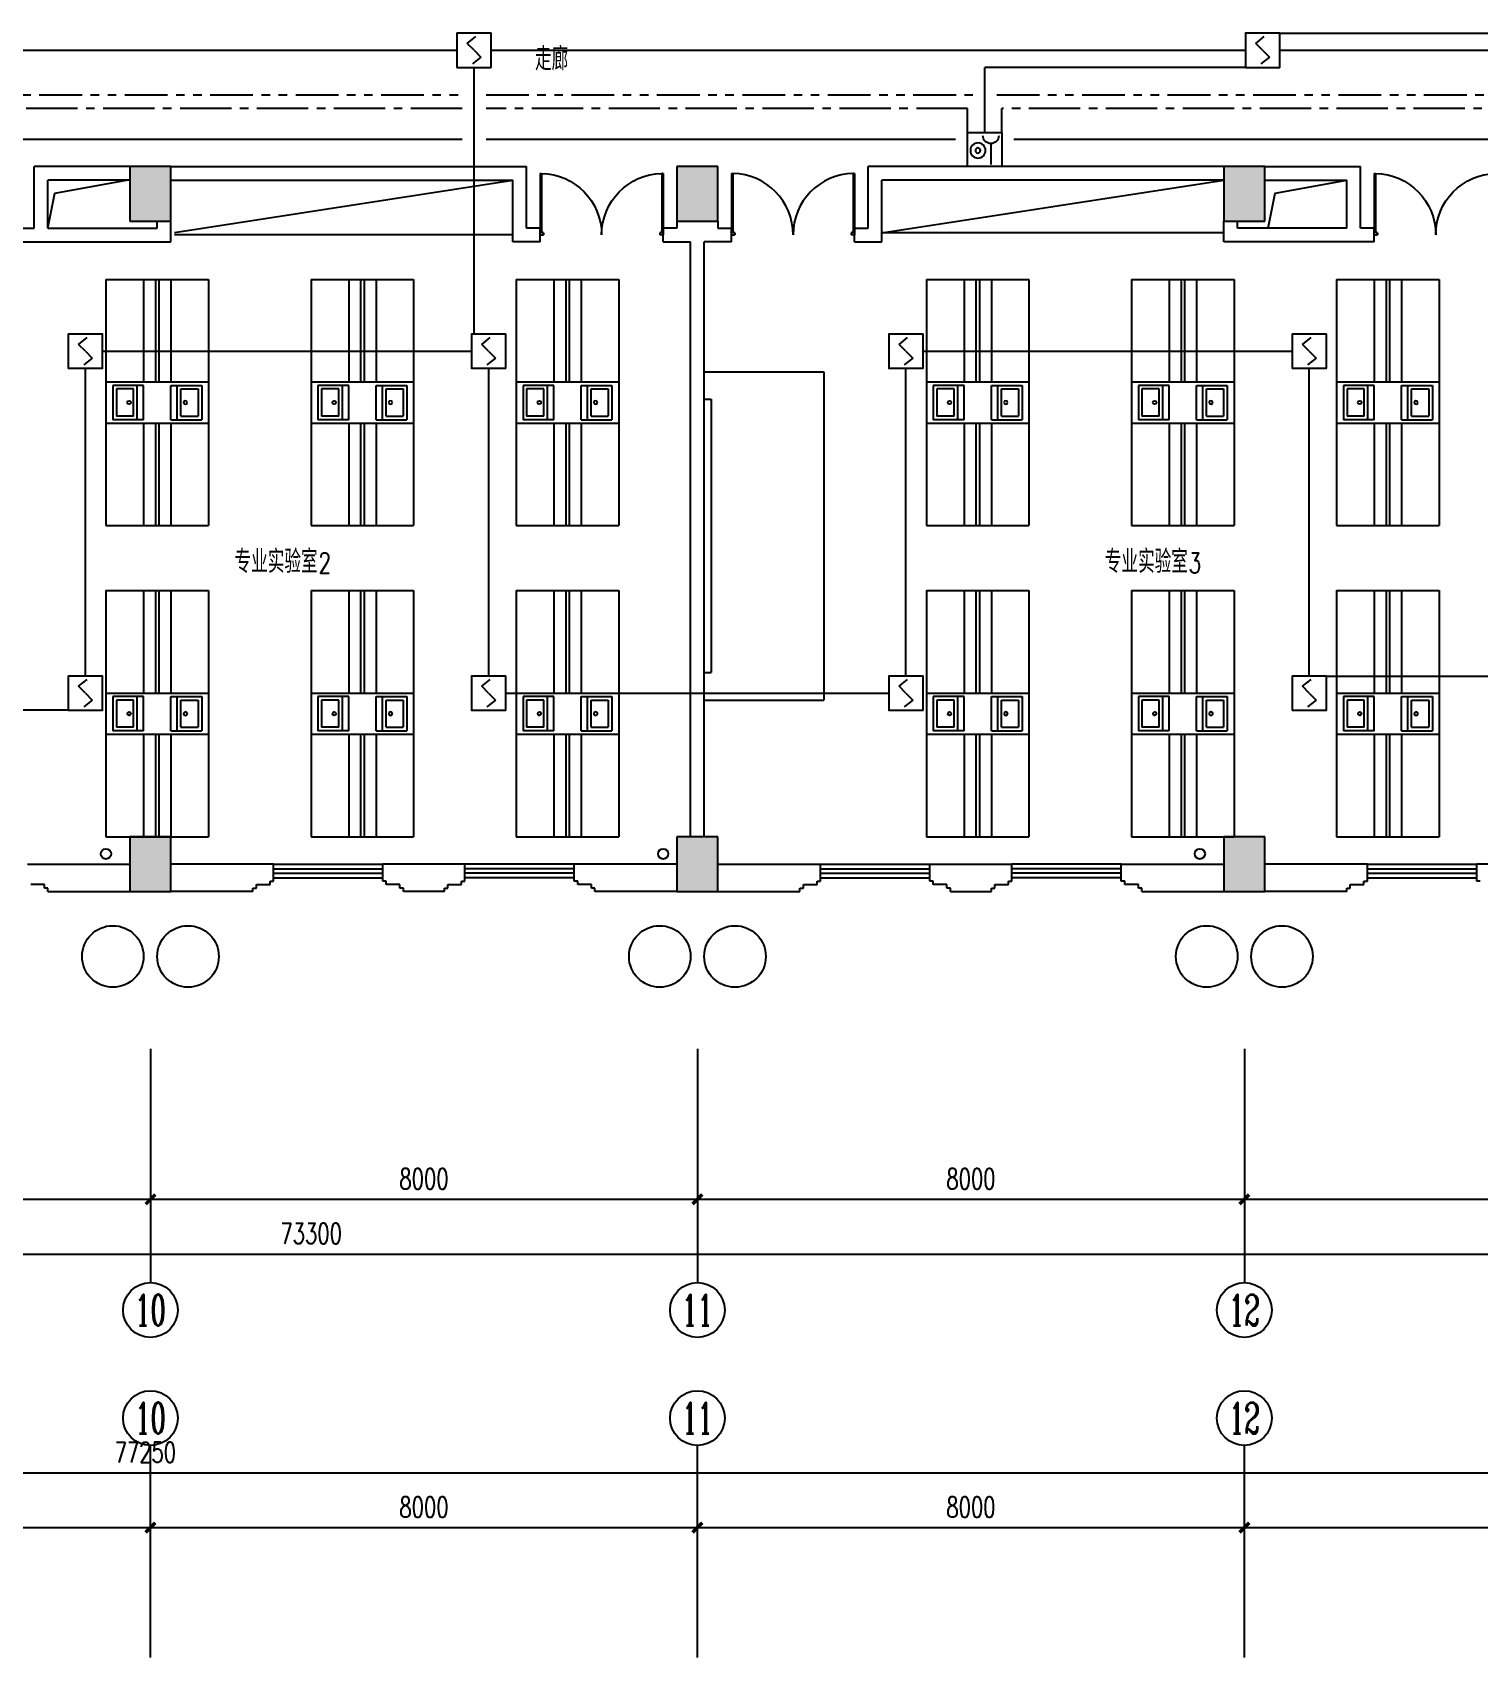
# Model space of a CAD drawing. Extents: x 190999 to 918899, y -200814 to 215286.
# Drawn here: x 361987 to 383137, y 26286 to 50046 of the extents above; entities that cross this region are included whole.
import ezdxf
from ezdxf.enums import TextEntityAlignment as Align

# ---------------------------------------------------------------- set-up
doc = ezdxf.new("R2010")
doc.units = 0
doc.header["$LTSCALE"] = 1000
doc.header["$MEASUREMENT"] = 0
doc.linetypes.add('CENTER2', pattern=[1.125, 0.75, -0.125, 0.125, -0.125])
doc.linetypes.add('PHANTOM2', pattern=[1.25, 0.625, -0.125, 0.125, -0.125, 0.125, -0.125])
doc.layers.get('Defpoints').update_dxf_attribs({"color": 1})
for name, color, linetype in [('00-EQUIP', 3, 'Continuous'), ('00-WIRE-4', 6, 'Continuous'), ('A-墙线', 2, 'Continuous'), ('A-外包装修', 250, 'Continuous'), ('A-外窗', 145, 'Continuous'), ('A-家具', 250, 'Continuous'), ('A-门', 167, 'Continuous'), ('AXIS', 3, 'Continuous'), ('AXIS_TEXT', 7, 'Continuous'), ('COLUMN', 2, 'Continuous'), ('PUB_HATCH', 250, 'Continuous'), ('房间名称', 7, 'Continuous'), ('洞口线', 165, 'Continuous'), ('雨水管', 151, 'Continuous')]:
    doc.layers.add(name, color=color, linetype=linetype)
doc.styles.add('_TCH_AXIS', font='COMPLEX', dxfattribs={"bigfont": 'GBCBIG'})
doc.styles.add('_TCH_DIM', font='SIMPLEX', dxfattribs={"bigfont": 'GBCBIG'})
doc.styles.add('COMPLEX', font='COMPLEX')
doc.styles.add('DIM_FONT', font='SIMPLEX', dxfattribs={"width": 0.7, "bigfont": 'GBCBIG'})
doc.styles.get("Standard").update_dxf_attribs({"font": 'simhei.ttf'})
doc.styles.add('XXK', font='romans.shx', dxfattribs={"width": 0.75, "bigfont": 'hzf.shx'})
doc.styles.add('zz-1', font='arial.ttf', dxfattribs={"width": 0.8})
doc.linetypes.add('4INE', pattern='A,1,-0.15,["4",XXK,S=0.3,R=0,X=-0.1,Y=-0.1],-0.25', length=1.4)
doc.dimstyles.new('DIMN', dxfattribs={"dimtxt": 300, "dimasz": 100, "dimexe": 250, "dimexo": 300, "dimgap": 150, "dimtad": 1, "dimdec": 0, "dimzin": 0, "dimdsep": 46, "dimtxsty": 'DIM_FONT', "dimblk": 'ARCHTICK', "dimcen": 0.09, "dimclrt": 7, "dimazin": 2, "dimtfac": 1, "dimtdec": 0, "dimtix": 1, "dimtmove": 2, "dimatfit": 3, "dimfxl": 0, "dimtolj": 1, "dimtzin": 0, "dimarcsym": 0})

# ---------------------------------------------------------------- blocks, each defined once
blk = doc.blocks.new('m1800')
at = {"layer": 'A-墙线'}
for p, q in [((-900, -100), (-900, 100)), ((900, -100), (900, 100))]:
    blk.add_line(p, q, dxfattribs=at)
at = {"layer": 'A-门'}
for p, q in [((-900, 900), (-900, 0)), ((-900, 900), (-880, 900)), ((-880, 900), (-880, 50)), ((880, 900), (880, 50)), ((900, 900), (880, 900)), ((900, 900), (900, 0)), ((-900, 50), (-870, 50)), ((-900, 0), (-850, 0)), ((-870, 50), (-870, 30)), ((-870, 30), (-850, 30)), ((-850, 30), (-850, 0)), ((850, 30), (850, 0)), ((870, 30), (850, 30)), ((900, 0), (850, 0)), ((870, 50), (870, 30)), ((900, 50), (870, 50))]:
    blk.add_line(p, q, dxfattribs=at)
for centre, start, end in [((-900, 0), 0, 88.7267), ((900, 0), 91.2733, 180)]:
    blk.add_arc(centre, 900, start, end, dxfattribs=at)
blk = doc.blocks.new('_ArchTick')
at = {"const_width": 0.5}
blk.add_lwpolyline([(-0.7, -0.7), (0.7, 0.7)], dxfattribs=at)
blk = doc.blocks.new('*D997')
at = {"layer": 'AXIS', "color": 0, "lineweight": -2}
for p, q in [((355712, 26586), (355712, 28436)), ((363712, 26586), (363712, 28436)), ((355712, 28186), (363712, 28186))]:
    blk.add_line(p, q, dxfattribs=at)
at = {"layer": 'Defpoints', "color": 0}
for p in [(363712, 28186), (355712, 26286), (363712, 26286)]:
    blk.add_point(p, dxfattribs=at)
at = {"layer": 'AXIS', "color": 0, "lineweight": -2, "xscale": 100, "yscale": 100, "zscale": 100, "rotation": 180}
blk.add_blockref('_ArchTick', (355712, 28186), dxfattribs=at)
at = {"layer": 'AXIS', "color": 0, "lineweight": -2, "xscale": 100, "yscale": 100, "zscale": 100}
blk.add_blockref('_ArchTick', (363712, 28186), dxfattribs=at)
at = {"layer": 'AXIS', "color": 7, "insert": (359712, 28486), "char_height": 300, "attachment_point": 5, "style": 'DIM_FONT'}
blk.add_mtext('\\A1;8000', dxfattribs=at)
blk = doc.blocks.new('*D998')
at = {"layer": 'AXIS', "color": 0, "lineweight": -2}
for p, q in [((363712, 26586), (363712, 28436)), ((371712, 26586), (371712, 28436)), ((363712, 28186), (371712, 28186))]:
    blk.add_line(p, q, dxfattribs=at)
at = {"layer": 'Defpoints', "color": 0}
for p in [(371712, 28186), (363712, 26286), (371712, 26286)]:
    blk.add_point(p, dxfattribs=at)
at = {"layer": 'AXIS', "color": 0, "lineweight": -2, "xscale": 100, "yscale": 100, "zscale": 100, "rotation": 180}
blk.add_blockref('_ArchTick', (363712, 28186), dxfattribs=at)
at = {"layer": 'AXIS', "color": 0, "lineweight": -2, "xscale": 100, "yscale": 100, "zscale": 100}
blk.add_blockref('_ArchTick', (371712, 28186), dxfattribs=at)
at = {"layer": 'AXIS', "color": 7, "insert": (367712, 28486), "char_height": 300, "attachment_point": 5, "style": 'DIM_FONT'}
blk.add_mtext('\\A1;8000', dxfattribs=at)
blk = doc.blocks.new('*D999')
at = {"layer": 'AXIS', "color": 0, "lineweight": -2}
for p, q in [((371712, 26586), (371712, 28436)), ((379712, 26586), (379712, 28436)), ((371712, 28186), (379712, 28186))]:
    blk.add_line(p, q, dxfattribs=at)
at = {"layer": 'Defpoints', "color": 0}
for p in [(379712, 28186), (371712, 26286), (379712, 26286)]:
    blk.add_point(p, dxfattribs=at)
at = {"layer": 'AXIS', "color": 0, "lineweight": -2, "xscale": 100, "yscale": 100, "zscale": 100, "rotation": 180}
blk.add_blockref('_ArchTick', (371712, 28186), dxfattribs=at)
at = {"layer": 'AXIS', "color": 0, "lineweight": -2, "xscale": 100, "yscale": 100, "zscale": 100}
blk.add_blockref('_ArchTick', (379712, 28186), dxfattribs=at)
at = {"layer": 'AXIS', "color": 7, "insert": (375712, 28486), "char_height": 300, "attachment_point": 5, "style": 'DIM_FONT'}
blk.add_mtext('\\A1;8000', dxfattribs=at)
blk = doc.blocks.new('*D1000')
at = {"layer": 'AXIS', "color": 0, "lineweight": -2}
for p, q in [((379712, 26586), (379712, 28436)), ((387712, 26586), (387712, 28436)), ((379712, 28186), (387712, 28186))]:
    blk.add_line(p, q, dxfattribs=at)
at = {"layer": 'Defpoints', "color": 0}
for p in [(387712, 28186), (379712, 26286), (387712, 26286)]:
    blk.add_point(p, dxfattribs=at)
at = {"layer": 'AXIS', "color": 0, "lineweight": -2, "xscale": 100, "yscale": 100, "zscale": 100, "rotation": 180}
blk.add_blockref('_ArchTick', (379712, 28186), dxfattribs=at)
at = {"layer": 'AXIS', "color": 0, "lineweight": -2, "xscale": 100, "yscale": 100, "zscale": 100}
blk.add_blockref('_ArchTick', (387712, 28186), dxfattribs=at)
at = {"layer": 'AXIS', "color": 7, "insert": (383712, 28486), "char_height": 300, "attachment_point": 5, "style": 'DIM_FONT'}
blk.add_mtext('\\A1;8000', dxfattribs=at)
blk = doc.blocks.new('*D1004')
at = {"layer": 'AXIS', "color": 0, "lineweight": -2}
for p, q in [((325012, 26586), (325012, 29236)), ((402262, 26586), (402262, 29236)), ((325012, 28986), (402262, 28986))]:
    blk.add_line(p, q, dxfattribs=at)
at = {"layer": 'Defpoints', "color": 0}
for p in [(402262, 28986), (325012, 26286), (402262, 26286)]:
    blk.add_point(p, dxfattribs=at)
at = {"layer": 'AXIS', "color": 0, "lineweight": -2, "xscale": 100, "yscale": 100, "zscale": 100, "rotation": 180}
blk.add_blockref('_ArchTick', (325012, 28986), dxfattribs=at)
at = {"layer": 'AXIS', "color": 0, "lineweight": -2, "xscale": 100, "yscale": 100, "zscale": 100}
blk.add_blockref('_ArchTick', (402262, 28986), dxfattribs=at)
at = {"layer": 'AXIS', "color": 7, "insert": (363637, 29286), "char_height": 300, "attachment_point": 5, "style": 'DIM_FONT'}
blk.add_mtext('\\A1;77250', dxfattribs=at)
blk = doc.blocks.new('*D1065')
at = {"layer": 'AXIS', "color": 0, "lineweight": -2}
for p, q in [((355712, 34386), (355712, 32736)), ((363712, 34386), (363712, 32736)), ((355712, 32986), (363712, 32986))]:
    blk.add_line(p, q, dxfattribs=at)
at = {"layer": 'Defpoints', "color": 0}
for p in [(355712, 34686), (363712, 34686), (363712, 32986)]:
    blk.add_point(p, dxfattribs=at)
at = {"layer": 'AXIS', "color": 0, "lineweight": -2, "xscale": 100, "yscale": 100, "zscale": 100, "rotation": 180}
blk.add_blockref('_ArchTick', (355712, 32986), dxfattribs=at)
at = {"layer": 'AXIS', "color": 0, "lineweight": -2, "xscale": 100, "yscale": 100, "zscale": 100}
blk.add_blockref('_ArchTick', (363712, 32986), dxfattribs=at)
at = {"layer": 'AXIS', "color": 7, "insert": (359712, 33286), "char_height": 300, "attachment_point": 5, "style": 'DIM_FONT'}
blk.add_mtext('\\A1;8000', dxfattribs=at)
blk = doc.blocks.new('*D1066')
at = {"layer": 'AXIS', "color": 0, "lineweight": -2}
for p, q in [((363712, 34386), (363712, 32736)), ((371712, 34386), (371712, 32736)), ((363712, 32986), (371712, 32986))]:
    blk.add_line(p, q, dxfattribs=at)
at = {"layer": 'Defpoints', "color": 0}
for p in [(363712, 34686), (371712, 34686), (371712, 32986)]:
    blk.add_point(p, dxfattribs=at)
at = {"layer": 'AXIS', "color": 0, "lineweight": -2, "xscale": 100, "yscale": 100, "zscale": 100, "rotation": 180}
blk.add_blockref('_ArchTick', (363712, 32986), dxfattribs=at)
at = {"layer": 'AXIS', "color": 0, "lineweight": -2, "xscale": 100, "yscale": 100, "zscale": 100}
blk.add_blockref('_ArchTick', (371712, 32986), dxfattribs=at)
at = {"layer": 'AXIS', "color": 7, "insert": (367712, 33286), "char_height": 300, "attachment_point": 5, "style": 'DIM_FONT'}
blk.add_mtext('\\A1;8000', dxfattribs=at)
blk = doc.blocks.new('*D1067')
at = {"layer": 'AXIS', "color": 0, "lineweight": -2}
for p, q in [((371712, 34386), (371712, 32736)), ((379712, 34386), (379712, 32736)), ((371712, 32986), (379712, 32986))]:
    blk.add_line(p, q, dxfattribs=at)
at = {"layer": 'Defpoints', "color": 0}
for p in [(371712, 34686), (379712, 34686), (379712, 32986)]:
    blk.add_point(p, dxfattribs=at)
at = {"layer": 'AXIS', "color": 0, "lineweight": -2, "xscale": 100, "yscale": 100, "zscale": 100, "rotation": 180}
blk.add_blockref('_ArchTick', (371712, 32986), dxfattribs=at)
at = {"layer": 'AXIS', "color": 0, "lineweight": -2, "xscale": 100, "yscale": 100, "zscale": 100}
blk.add_blockref('_ArchTick', (379712, 32986), dxfattribs=at)
at = {"layer": 'AXIS', "color": 7, "insert": (375712, 33286), "char_height": 300, "attachment_point": 5, "style": 'DIM_FONT'}
blk.add_mtext('\\A1;8000', dxfattribs=at)
blk = doc.blocks.new('*D1068')
at = {"layer": 'AXIS', "color": 0, "lineweight": -2}
for p, q in [((379712, 34386), (379712, 32736)), ((387712, 34386), (387712, 32736)), ((379712, 32986), (387712, 32986))]:
    blk.add_line(p, q, dxfattribs=at)
at = {"layer": 'Defpoints', "color": 0}
for p in [(379712, 34686), (387712, 34686), (387712, 32986)]:
    blk.add_point(p, dxfattribs=at)
at = {"layer": 'AXIS', "color": 0, "lineweight": -2, "xscale": 100, "yscale": 100, "zscale": 100, "rotation": 180}
blk.add_blockref('_ArchTick', (379712, 32986), dxfattribs=at)
at = {"layer": 'AXIS', "color": 0, "lineweight": -2, "xscale": 100, "yscale": 100, "zscale": 100}
blk.add_blockref('_ArchTick', (387712, 32986), dxfattribs=at)
at = {"layer": 'AXIS', "color": 7, "insert": (383712, 33286), "char_height": 300, "attachment_point": 5, "style": 'DIM_FONT'}
blk.add_mtext('\\A1;8000', dxfattribs=at)
blk = doc.blocks.new('*D1072')
at = {"layer": 'AXIS', "color": 0, "lineweight": -2}
for p, q in [((329412, 34386), (329412, 31936)), ((402712, 34386), (402712, 31936)), ((329412, 32186), (402712, 32186))]:
    blk.add_line(p, q, dxfattribs=at)
at = {"layer": 'Defpoints', "color": 0}
for p in [(329412, 34686), (402712, 34686), (402712, 32186)]:
    blk.add_point(p, dxfattribs=at)
at = {"layer": 'AXIS', "color": 0, "lineweight": -2, "xscale": 100, "yscale": 100, "zscale": 100, "rotation": 180}
blk.add_blockref('_ArchTick', (329412, 32186), dxfattribs=at)
at = {"layer": 'AXIS', "color": 0, "lineweight": -2, "xscale": 100, "yscale": 100, "zscale": 100}
blk.add_blockref('_ArchTick', (402712, 32186), dxfattribs=at)
at = {"layer": 'AXIS', "color": 7, "insert": (366062, 32486), "char_height": 300, "attachment_point": 5, "style": 'DIM_FONT'}
blk.add_mtext('\\A1;73300', dxfattribs=at)
blk = doc.blocks.new('_AXISO')
blk.add_circle((0, 0), 0.5)
at = {"layer": 'AXIS_TEXT', "style": 'COMPLEX', "width": 1.041667}
blk.add_attdef('A', text='', height=0.56, dxfattribs=at).set_placement((-0.25, -0.28), (0.25, -0.28), align=Align.FIT)
blk = doc.blocks.new('$plan$00001609')
at = {"linetype": 'Continuous'}
for p, q in [((0, -251), (0, 251)), ((0, 251), (450, 251)), ((93, -251), (93, 251)), ((450, 251), (450, -251)), ((146, -199), (146, 199)), ((146, 199), (397, 199)), ((397, 199), (397, -199)), ((146, -199), (397, -199)), ((0, -251), (450, -251))]:
    blk.add_line(p, q, dxfattribs=at)
blk.add_line((238, 2), (238, 0))
blk.add_arc((212, 0), 26, 4.716, 0, dxfattribs=at)
at = {"style": 'zz-1'}
for tag in ['YSIZE', 'XSIZE']:
    blk.add_attdef(tag, (0, 0), '', height=0.5, dxfattribs=at)
blk = doc.blocks.new('_LINKPT1')
at = {"color": 0}
blk.add_line((0, 0), (0, 0), dxfattribs=at)
blk = doc.blocks.new('3S1KCGW2')
for p, q in [((0.5, 0.5), (-0.5, 0.5)), ((-0.5, 0.5), (-0.5, -0.5)), ((0.5, -0.5), (0.5, 0.5)), ((-0.2, 0.2), (0.05, 0.4)), ((0, 0), (-0.2, 0.2)), ((0, 0), (0.2, -0.2)), ((0.2, -0.2), (-0.05, -0.4)), ((-0.5, -0.5), (0.5, -0.5))]:
    blk.add_line(p, q)
at = {"const_width": 0.04, "flags": 128}
blk.add_lwpolyline([(-0.5, -0.5), (-0.5, 0.5), (0.5, 0.5), (0.5, -0.5)], close=True, dxfattribs=at)
at = {"xscale": 0.002, "yscale": 0.002, "zscale": 0.002}
for p in [(0, 0.5), (-0.5, 0), (0.5, 0), (0, -0.5)]:
    blk.add_blockref('_LINKPT1', p, dxfattribs=at)
at = {"flags": 9}
blk.add_attdef('A', (0, 0), '', height=0.00002, dxfattribs=at)
blk = doc.blocks.new('3T1W6ZCM')
for p, q in [((0.5, 0.5), (-0.5, 0.5)), ((-0.5, 0.5), (-0.5, -0.5)), ((0.5, -0.5), (0.5, 0.5)), ((-0.178, 0.172), (-0.178, -0.443)), ((-0.5, -0.5), (0.5, -0.5))]:
    blk.add_line(p, q)
at = {"const_width": 0.04}
blk.add_lwpolyline([(-0.5, 0.5), (-0.5, -0.5), (0.5, -0.5), (0.5, 0.5)], close=True, dxfattribs=at)
for radius in [0.222, 0.074]:
    blk.add_circle((0.197, -0.03), radius)
blk.add_arc((-0.178, 0.403), 0.231, 180, 0)
at = {"xscale": 0.002, "yscale": 0.002, "zscale": 0.002}
for p in [(0, 0.5), (-0.5, 0), (0.5, 0), (0, -0.5)]:
    blk.add_blockref('_LINKPT1', p, dxfattribs=at)
at = {"flags": 9}
blk.add_attdef('A', (0, 0), '', height=0.00002, dxfattribs=at)

msp = doc.modelspace()

# ---------------------------------------------------------------- hatches: boundary and pattern name
at = {"layer": 'PUB_HATCH'}
for points in [[(364011.6, 47286.5), (364011.6, 48086.5), (363411.6, 48086.5), (363411.6, 47286.5)], [(372011.6, 47286.5), (372011.6, 48086.5), (371411.6, 48086.5), (371411.6, 47286.5)], [(380011.6, 47286.5), (380011.6, 48086.5), (379411.6, 48086.5), (379411.6, 47286.5)], [(364011.6, 37486.5), (364011.6, 38286.5), (363411.6, 38286.5), (363411.6, 37486.5)], [(372011.6, 37486.5), (372011.6, 38286.5), (371411.6, 38286.5), (371411.6, 37486.5)], [(380011.6, 37486.5), (380011.6, 38286.5), (379411.6, 38286.5), (379411.6, 37486.5)]]:
    msp.add_hatch(color=256, dxfattribs=at).paths.add_polyline_path(points)

# ---------------------------------------------------------------- linework, layer by layer
at = {"layer": '00-WIRE-4'}
for p, q in [((380228.3, 50036.5), (384161.9, 50036.5)), ((357161.6, 49786.5), (368195, 49786.5)), ((368695, 49786.5), (379728.3, 49786.5)), ((380228.3, 49786.5), (391261.6, 49786.5)), ((368445, 45636.5), (368445, 49536.5)), ((379728.3, 49536.5), (375914.2, 49536.5)), ((375914.2, 48586.5), (375914.2, 49536.5)), ((363010.4, 45386.5), (368407.9, 45386.5)), ((375011.6, 45386.5), (380411.6, 45386.5)), ((362760.4, 40636.5), (362760.4, 45136.5)), ((368657.9, 45136.5), (368657.9, 40636.5)), ((374761.6, 40636.5), (374761.6, 45136.5)), ((380661.6, 40636.5), (380661.6, 45136.5)), ((380911.6, 40636.5), (385461.6, 40636.5)), ((368907.9, 40386.5), (374511.6, 40386.5)), ((362510.4, 40136.5), (357711.6, 40136.5))]:
    msp.add_line(p, q, dxfattribs=at)
at = {"layer": '00-WIRE-4', "linetype": 'PHANTOM2'}
for p, q in [((357086.6, 49136.5), (368270, 49136.5)), ((368620, 49136.5), (375739.2, 49136.5)), ((376089.2, 49136.5), (396436.6, 49136.5))]:
    msp.add_line(p, q, dxfattribs=at)
at = {"layer": '00-WIRE-4', "linetype": 'CENTER2'}
for p, q in [((368270, 48936.5), (357086.6, 48936.5)), ((375664.2, 48936.5), (368620, 48936.5)), ((375664.2, 48586.5), (375664.2, 48936.5)), ((396436.6, 48936.5), (376164.2, 48936.5)), ((376164.2, 48586.5), (376164.2, 48936.5))]:
    msp.add_line(p, q, dxfattribs=at)
at = {"layer": '00-WIRE-4', "linetype": '4INE'}
for p, q in [((358501.6, 48486.5), (368270, 48486.5)), ((368620, 48486.5), (375489.2, 48486.5)), ((376339.2, 48486.5), (389721.6, 48486.5))]:
    msp.add_line(p, q, dxfattribs=at)
at = {"layer": 'A-墙线'}
for p, q in [((362011.6, 47186.5), (362011.6, 48086.5)), ((363411.6, 48086.5), (362011.6, 48086.5)), ((364011.6, 48086.5), (369211.6, 48086.5)), ((369211.6, 47186.5), (369211.6, 48086.5)), ((379411.6, 48086.5), (374211.6, 48086.5)), ((374211.6, 47186.5), (374211.6, 48086.5)), ((380011.6, 48086.5), (381411.6, 48086.5)), ((381411.6, 47186.5), (381411.6, 48086.5)), ((362211.6, 47186.5), (362211.6, 47886.5)), ((363411.6, 47886.5), (362211.6, 47886.5)), ((364011.6, 47886.5), (369011.6, 47886.5)), ((369011.6, 46986.5), (369011.6, 47886.5)), ((379411.6, 47886.5), (374411.6, 47886.5)), ((374411.6, 46986.5), (374411.6, 47886.5)), ((380011.6, 47886.5), (381211.6, 47886.5)), ((381211.6, 47186.5), (381211.6, 47886.5)), ((363811.6, 47186.5), (363811.6, 47286.5)), ((364011.6, 46986.5), (364011.6, 47286.5)), ((371411.6, 47286.5), (371411.6, 47186.5)), ((372011.6, 47286.5), (372011.6, 47186.5)), ((379411.6, 46986.5), (379411.6, 47286.5)), ((379611.6, 47186.5), (379611.6, 47286.5)), ((361811.6, 47186.5), (362011.6, 47186.5)), ((362211.6, 47186.5), (363811.6, 47186.5)), ((369411.6, 47186.5), (369211.6, 47186.5)), ((371411.6, 47186.5), (371211.6, 47186.5)), ((372011.6, 47186.5), (372211.6, 47186.5)), ((374011.6, 47186.5), (374211.6, 47186.5)), ((381211.6, 47186.5), (379611.6, 47186.5)), ((381611.6, 47186.5), (381411.6, 47186.5)), ((361811.6, 46986.5), (364011.6, 46986.5)), ((369411.6, 46986.5), (369011.6, 46986.5)), ((371211.6, 46986.5), (371611.6, 46986.5)), ((371611.6, 38286.5), (371611.6, 46986.5)), ((371811.6, 38286.5), (371811.6, 46986.5)), ((372211.6, 46986.5), (371811.6, 46986.5)), ((374011.6, 46986.5), (374411.6, 46986.5)), ((381611.6, 46986.5), (379411.6, 46986.5)), ((361911.6, 37886.5), (363411.6, 37886.5)), ((365511.6, 37886.5), (364011.6, 37886.5)), ((365511.6, 37636.5), (365511.6, 37886.5)), ((368311.6, 37886.5), (367111.6, 37886.5)), ((367111.6, 37636.5), (367111.6, 37886.5)), ((368311.6, 37636.5), (368311.6, 37886.5)), ((371411.6, 37886.5), (369911.6, 37886.5)), ((369911.6, 37636.5), (369911.6, 37886.5)), ((372011.6, 37886.5), (373511.6, 37886.5)), ((373511.6, 37636.5), (373511.6, 37886.5)), ((375111.6, 37886.5), (376311.6, 37886.5)), ((375111.6, 37636.5), (375111.6, 37886.5)), ((376311.6, 37636.5), (376311.6, 37886.5)), ((377911.6, 37886.5), (379411.6, 37886.5)), ((377911.6, 37636.5), (377911.6, 37886.5)), ((381511.6, 37886.5), (380011.6, 37886.5)), ((381511.6, 37636.5), (381511.6, 37886.5)), ((383611.6, 37886.5), (383111.6, 37886.5)), ((383111.6, 37636.5), (383111.6, 37886.5)), ((362161.6, 37586.5), (361961.6, 37586.5)), ((362161.6, 37536.5), (362161.6, 37586.5)), ((365261.6, 37536.5), (365261.6, 37586.5)), ((365261.6, 37586.5), (365461.6, 37586.5)), ((365461.6, 37636.5), (365511.6, 37636.5)), ((365461.6, 37586.5), (365461.6, 37636.5)), ((367161.6, 37636.5), (367111.6, 37636.5)), ((367161.6, 37586.5), (367161.6, 37636.5)), ((367361.6, 37586.5), (367161.6, 37586.5)), ((367361.6, 37536.5), (367361.6, 37586.5)), ((368061.6, 37536.5), (368061.6, 37586.5)), ((368061.6, 37586.5), (368261.6, 37586.5)), ((368261.6, 37636.5), (368311.6, 37636.5)), ((368261.6, 37586.5), (368261.6, 37636.5)), ((369961.6, 37636.5), (369911.6, 37636.5)), ((369961.6, 37586.5), (369961.6, 37636.5)), ((370161.6, 37586.5), (369961.6, 37586.5)), ((370161.6, 37536.5), (370161.6, 37586.5)), ((373261.6, 37536.5), (373261.6, 37586.5)), ((373261.6, 37586.5), (373461.6, 37586.5)), ((373461.6, 37636.5), (373511.6, 37636.5)), ((373461.6, 37586.5), (373461.6, 37636.5)), ((375161.6, 37636.5), (375111.6, 37636.5)), ((375161.6, 37586.5), (375161.6, 37636.5)), ((375361.6, 37586.5), (375161.6, 37586.5)), ((375361.6, 37536.5), (375361.6, 37586.5)), ((376061.6, 37536.5), (376061.6, 37586.5)), ((376061.6, 37586.5), (376261.6, 37586.5)), ((376261.6, 37636.5), (376311.6, 37636.5)), ((376261.6, 37586.5), (376261.6, 37636.5)), ((377961.6, 37636.5), (377911.6, 37636.5)), ((377961.6, 37586.5), (377961.6, 37636.5)), ((378161.6, 37586.5), (377961.6, 37586.5)), ((378161.6, 37536.5), (378161.6, 37586.5)), ((381261.6, 37536.5), (381261.6, 37586.5)), ((381261.6, 37586.5), (381461.6, 37586.5)), ((381461.6, 37636.5), (381511.6, 37636.5)), ((381461.6, 37586.5), (381461.6, 37636.5)), ((383161.6, 37636.5), (383111.6, 37636.5)), ((362211.6, 37536.5), (362161.6, 37536.5)), ((362211.6, 37486.5), (362211.6, 37536.5)), ((362211.6, 37486.5), (363411.6, 37486.5)), ((365211.6, 37486.5), (364011.6, 37486.5)), ((365211.6, 37486.5), (365211.6, 37536.5)), ((365211.6, 37536.5), (365261.6, 37536.5)), ((367411.6, 37536.5), (367361.6, 37536.5)), ((367411.6, 37486.5), (367411.6, 37536.5)), ((368011.6, 37486.5), (367411.6, 37486.5)), ((368011.6, 37486.5), (368011.6, 37536.5)), ((368011.6, 37536.5), (368061.6, 37536.5)), ((370211.6, 37536.5), (370161.6, 37536.5)), ((370211.6, 37486.5), (370211.6, 37536.5)), ((371411.6, 37486.5), (370211.6, 37486.5)), ((372011.6, 37486.5), (373211.6, 37486.5)), ((373211.6, 37486.5), (373211.6, 37536.5)), ((373211.6, 37536.5), (373261.6, 37536.5)), ((375411.6, 37536.5), (375361.6, 37536.5)), ((375411.6, 37486.5), (375411.6, 37536.5)), ((375411.6, 37486.5), (376011.6, 37486.5)), ((376011.6, 37486.5), (376011.6, 37536.5)), ((376011.6, 37536.5), (376061.6, 37536.5)), ((378211.6, 37536.5), (378161.6, 37536.5)), ((378211.6, 37486.5), (378211.6, 37536.5)), ((378211.6, 37486.5), (379411.6, 37486.5)), ((381211.6, 37486.5), (380011.6, 37486.5)), ((381211.6, 37486.5), (381211.6, 37536.5)), ((381211.6, 37536.5), (381261.6, 37536.5))]:
    msp.add_line(p, q, dxfattribs=at)
at = {"layer": 'A-外包装修'}
for centre in [(363161.6, 36536.5), (364261.6, 36536.5), (371161.6, 36536.5), (372261.6, 36536.5), (379161.6, 36536.5), (380261.6, 36536.5)]:
    msp.add_circle(centre, 450, dxfattribs=at)
at = {"layer": 'A-外窗'}
for p, q in [((365511.6, 37886.5), (367111.6, 37886.5)), ((365511.6, 37816.5), (367111.6, 37816.5)), ((369911.6, 37886.5), (368311.6, 37886.5)), ((369911.6, 37816.5), (368311.6, 37816.5)), ((373511.6, 37886.5), (375111.6, 37886.5)), ((373511.6, 37816.5), (375111.6, 37816.5)), ((377911.6, 37886.5), (376311.6, 37886.5)), ((377911.6, 37816.5), (376311.6, 37816.5)), ((381511.6, 37886.5), (383111.6, 37886.5)), ((381511.6, 37816.5), (383111.6, 37816.5)), ((365511.6, 37756.5), (367111.6, 37756.5)), ((365511.6, 37686.5), (367111.6, 37686.5)), ((369911.6, 37756.5), (368311.6, 37756.5)), ((369911.6, 37686.5), (368311.6, 37686.5)), ((373511.6, 37756.5), (375111.6, 37756.5)), ((373511.6, 37686.5), (375111.6, 37686.5)), ((377911.6, 37756.5), (376311.6, 37756.5)), ((377911.6, 37686.5), (376311.6, 37686.5)), ((381511.6, 37756.5), (383111.6, 37756.5)), ((381511.6, 37686.5), (383111.6, 37686.5))]:
    msp.add_line(p, q, dxfattribs=at)
at = {"layer": 'A-家具'}
for p, q in [((364061.6, 47124.6), (369011.6, 47886.5)), ((374411.6, 47116.9), (379411.6, 47886.5)), ((369011.6, 47086.5), (364061.6, 47086.5)), ((379411.6, 47116.9), (374411.6, 47116.9)), ((363061.6, 46436.5), (363061.6, 42836.5)), ((363061.6, 46436.5), (364561.6, 46436.5)), ((363611.6, 46436.5), (363611.6, 44936.5)), ((363786.6, 46436.5), (363786.6, 44936.5)), ((363836.6, 46436.5), (363836.6, 44936.5)), ((364011.6, 46436.5), (364011.6, 44936.5)), ((364561.6, 46436.5), (364561.6, 42836.5)), ((366061.6, 46436.5), (366061.6, 42836.5)), ((366061.6, 46436.5), (367561.6, 46436.5)), ((366611.6, 46436.5), (366611.6, 44936.5)), ((366786.6, 46436.5), (366786.6, 44936.5)), ((366836.6, 46436.5), (366836.6, 44936.5)), ((367011.6, 46436.5), (367011.6, 44936.5)), ((367561.6, 46436.5), (367561.6, 42836.5)), ((369061.6, 46436.5), (369061.6, 42836.5)), ((369061.6, 46436.5), (370561.6, 46436.5)), ((369611.6, 46436.5), (369611.6, 44936.5)), ((369786.6, 46436.5), (369786.6, 44936.5)), ((369836.6, 46436.5), (369836.6, 44936.5)), ((370011.6, 46436.5), (370011.6, 44936.5)), ((370561.6, 46436.5), (370561.6, 42836.5)), ((375061.6, 46436.5), (375061.6, 42836.5)), ((375061.6, 46436.5), (376561.6, 46436.5)), ((375611.6, 46436.5), (375611.6, 44936.5)), ((375786.6, 46436.5), (375786.6, 44936.5)), ((375836.6, 46436.5), (375836.6, 44936.5)), ((376011.6, 46436.5), (376011.6, 44936.5)), ((376561.6, 46436.5), (376561.6, 42836.5)), ((378061.6, 46436.5), (378061.6, 42836.5)), ((378061.6, 46436.5), (379561.6, 46436.5)), ((378611.6, 46436.5), (378611.6, 44936.5)), ((378786.6, 46436.5), (378786.6, 44936.5)), ((378836.6, 46436.5), (378836.6, 44936.5)), ((379011.6, 46436.5), (379011.6, 44936.5)), ((379561.6, 46436.5), (379561.6, 42836.5)), ((381061.6, 46436.5), (381061.6, 42836.5)), ((381061.6, 46436.5), (382561.6, 46436.5)), ((381611.6, 46436.5), (381611.6, 44936.5)), ((381786.6, 46436.5), (381786.6, 44936.5)), ((381836.6, 46436.5), (381836.6, 44936.5)), ((382011.6, 46436.5), (382011.6, 44936.5)), ((382561.6, 46436.5), (382561.6, 42836.5)), ((363061.6, 44936.5), (364561.6, 44936.5)), ((366061.6, 44936.5), (367561.6, 44936.5)), ((369061.6, 44936.5), (370561.6, 44936.5)), ((371811.6, 45086.5), (373561.6, 45086.5)), ((373561.6, 45086.5), (373561.6, 40286.5)), ((375061.6, 44936.5), (376561.6, 44936.5)), ((378061.6, 44936.5), (379561.6, 44936.5)), ((381061.6, 44936.5), (382561.6, 44936.5)), ((371811.6, 44686.5), (371911.6, 44686.5)), ((371911.6, 44686.5), (371911.6, 40686.5)), ((363061.6, 44336.5), (364561.6, 44336.5)), ((363611.6, 44336.5), (363611.6, 42836.5)), ((363786.6, 44336.5), (363786.6, 42836.5)), ((363836.6, 44336.5), (363836.6, 42836.5)), ((364011.6, 44336.5), (364011.6, 42836.5)), ((366061.6, 44336.5), (367561.6, 44336.5)), ((366611.6, 44336.5), (366611.6, 42836.5)), ((366786.6, 44336.5), (366786.6, 42836.5)), ((366836.6, 44336.5), (366836.6, 42836.5)), ((367011.6, 44336.5), (367011.6, 42836.5)), ((369061.6, 44336.5), (370561.6, 44336.5)), ((369611.6, 44336.5), (369611.6, 42836.5)), ((369786.6, 44336.5), (369786.6, 42836.5)), ((369836.6, 44336.5), (369836.6, 42836.5)), ((370011.6, 44336.5), (370011.6, 42836.5)), ((375061.6, 44336.5), (376561.6, 44336.5)), ((375611.6, 44336.5), (375611.6, 42836.5)), ((375786.6, 44336.5), (375786.6, 42836.5)), ((375836.6, 44336.5), (375836.6, 42836.5)), ((376011.6, 44336.5), (376011.6, 42836.5)), ((378061.6, 44336.5), (379561.6, 44336.5)), ((378611.6, 44336.5), (378611.6, 42836.5)), ((378786.6, 44336.5), (378786.6, 42836.5)), ((378836.6, 44336.5), (378836.6, 42836.5)), ((379011.6, 44336.5), (379011.6, 42836.5)), ((381061.6, 44336.5), (382561.6, 44336.5)), ((381611.6, 44336.5), (381611.6, 42836.5)), ((381786.6, 44336.5), (381786.6, 42836.5)), ((381836.6, 44336.5), (381836.6, 42836.5)), ((382011.6, 44336.5), (382011.6, 42836.5)), ((363061.6, 42836.5), (364561.6, 42836.5)), ((366061.6, 42836.5), (367561.6, 42836.5)), ((369061.6, 42836.5), (370561.6, 42836.5)), ((375061.6, 42836.5), (376561.6, 42836.5)), ((378061.6, 42836.5), (379561.6, 42836.5)), ((381061.6, 42836.5), (382561.6, 42836.5)), ((363061.6, 41886.5), (363061.6, 38286.5)), ((363061.6, 41886.5), (364561.6, 41886.5)), ((363611.6, 41886.5), (363611.6, 40386.5)), ((363786.6, 41886.5), (363786.6, 40386.5)), ((363836.6, 41886.5), (363836.6, 40386.5)), ((364011.6, 41886.5), (364011.6, 40386.5)), ((364561.6, 41886.5), (364561.6, 38286.5)), ((366061.6, 41886.5), (366061.6, 38286.5)), ((366061.6, 41886.5), (367561.6, 41886.5)), ((366611.6, 41886.5), (366611.6, 40386.5)), ((366786.6, 41886.5), (366786.6, 40386.5)), ((366836.6, 41886.5), (366836.6, 40386.5)), ((367011.6, 41886.5), (367011.6, 40386.5)), ((367561.6, 41886.5), (367561.6, 38286.5)), ((369061.6, 41886.5), (369061.6, 38286.5)), ((369061.6, 41886.5), (370561.6, 41886.5)), ((369611.6, 41886.5), (369611.6, 40386.5)), ((369786.6, 41886.5), (369786.6, 40386.5)), ((369836.6, 41886.5), (369836.6, 40386.5)), ((370011.6, 41886.5), (370011.6, 40386.5)), ((370561.6, 41886.5), (370561.6, 38286.5)), ((375061.6, 41886.5), (375061.6, 38286.5)), ((375061.6, 41886.5), (376561.6, 41886.5)), ((375611.6, 41886.5), (375611.6, 40386.5)), ((375786.6, 41886.5), (375786.6, 40386.5)), ((375836.6, 41886.5), (375836.6, 40386.5)), ((376011.6, 41886.5), (376011.6, 40386.5)), ((376561.6, 41886.5), (376561.6, 38286.5)), ((378061.6, 41886.5), (378061.6, 38286.5)), ((378061.6, 41886.5), (379561.6, 41886.5)), ((378611.6, 41886.5), (378611.6, 40386.5)), ((378786.6, 41886.5), (378786.6, 40386.5)), ((378836.6, 41886.5), (378836.6, 40386.5)), ((379011.6, 41886.5), (379011.6, 40386.5)), ((379561.6, 41886.5), (379561.6, 38286.5)), ((381061.6, 41886.5), (381061.6, 38286.5)), ((381061.6, 41886.5), (382561.6, 41886.5)), ((381611.6, 41886.5), (381611.6, 40386.5)), ((381786.6, 41886.5), (381786.6, 40386.5)), ((381836.6, 41886.5), (381836.6, 40386.5)), ((382011.6, 41886.5), (382011.6, 40386.5)), ((382561.6, 41886.5), (382561.6, 38286.5)), ((371811.6, 40686.5), (371911.6, 40686.5)), ((363061.6, 40386.5), (364561.6, 40386.5)), ((366061.6, 40386.5), (367561.6, 40386.5)), ((369061.6, 40386.5), (370561.6, 40386.5)), ((371811.6, 40286.5), (373561.6, 40286.5)), ((375061.6, 40386.5), (376561.6, 40386.5)), ((378061.6, 40386.5), (379561.6, 40386.5)), ((381061.6, 40386.5), (382561.6, 40386.5)), ((363061.6, 39786.5), (364561.6, 39786.5)), ((363611.6, 39786.5), (363611.6, 38286.5)), ((363786.6, 39786.5), (363786.6, 38286.5)), ((363836.6, 39786.5), (363836.6, 38286.5)), ((364011.6, 39786.5), (364011.6, 38286.5)), ((366061.6, 39786.5), (367561.6, 39786.5)), ((366611.6, 39786.5), (366611.6, 38286.5)), ((366786.6, 39786.5), (366786.6, 38286.5)), ((366836.6, 39786.5), (366836.6, 38286.5)), ((367011.6, 39786.5), (367011.6, 38286.5)), ((369061.6, 39786.5), (370561.6, 39786.5)), ((369611.6, 39786.5), (369611.6, 38286.5)), ((369786.6, 39786.5), (369786.6, 38286.5)), ((369836.6, 39786.5), (369836.6, 38286.5)), ((370011.6, 39786.5), (370011.6, 38286.5)), ((375061.6, 39786.5), (376561.6, 39786.5)), ((375611.6, 39786.5), (375611.6, 38286.5)), ((375786.6, 39786.5), (375786.6, 38286.5)), ((375836.6, 39786.5), (375836.6, 38286.5)), ((376011.6, 39786.5), (376011.6, 38286.5)), ((378061.6, 39786.5), (379561.6, 39786.5)), ((378611.6, 39786.5), (378611.6, 38286.5)), ((378786.6, 39786.5), (378786.6, 38286.5)), ((378836.6, 39786.5), (378836.6, 38286.5)), ((379011.6, 39786.5), (379011.6, 38286.5)), ((381061.6, 39786.5), (382561.6, 39786.5)), ((381611.6, 39786.5), (381611.6, 38286.5)), ((381786.6, 39786.5), (381786.6, 38286.5)), ((381836.6, 39786.5), (381836.6, 38286.5)), ((382011.6, 39786.5), (382011.6, 38286.5)), ((363061.6, 38286.5), (364561.6, 38286.5)), ((366061.6, 38286.5), (367561.6, 38286.5)), ((369061.6, 38286.5), (370561.6, 38286.5)), ((375061.6, 38286.5), (376561.6, 38286.5)), ((378061.6, 38286.5), (379561.6, 38286.5)), ((381061.6, 38286.5), (382561.6, 38286.5))]:
    msp.add_line(p, q, dxfattribs=at)
at = {"layer": 'AXIS'}
for p, q in [((363711.6, 35186.5), (363711.6, 31767.4)), ((371711.6, 35186.5), (371711.6, 31767.4)), ((379711.6, 35186.5), (379711.6, 31767.4)), ((363711.6, 26286.5), (363711.6, 29387)), ((371711.6, 26286.5), (371711.6, 29386.5)), ((379711.6, 26286.5), (379711.6, 29386.5))]:
    msp.add_line(p, q, dxfattribs=at)
at = {"layer": 'COLUMN'}
for p, q in [((364011.6, 48086.5), (363411.6, 48086.5)), ((363411.6, 48086.5), (363411.6, 47286.5)), ((364011.6, 47286.5), (364011.6, 48086.5)), ((372011.6, 48086.5), (371411.6, 48086.5)), ((371411.6, 48086.5), (371411.6, 47286.5)), ((372011.6, 47286.5), (372011.6, 48086.5)), ((380011.6, 48086.5), (379411.6, 48086.5)), ((379411.6, 48086.5), (379411.6, 47286.5)), ((380011.6, 47286.5), (380011.6, 48086.5)), ((363411.6, 47286.5), (364011.6, 47286.5)), ((371411.6, 47286.5), (372011.6, 47286.5)), ((379411.6, 47286.5), (380011.6, 47286.5)), ((364011.6, 38286.5), (363411.6, 38286.5)), ((363411.6, 38286.5), (363411.6, 37486.5)), ((364011.6, 37486.5), (364011.6, 38286.5)), ((372011.6, 38286.5), (371411.6, 38286.5)), ((371411.6, 38286.5), (371411.6, 37486.5)), ((372011.6, 37486.5), (372011.6, 38286.5)), ((380011.6, 38286.5), (379411.6, 38286.5)), ((379411.6, 38286.5), (379411.6, 37486.5)), ((380011.6, 37486.5), (380011.6, 38286.5)), ((363411.6, 37486.5), (364011.6, 37486.5)), ((371411.6, 37486.5), (372011.6, 37486.5)), ((379411.6, 37486.5), (380011.6, 37486.5))]:
    msp.add_line(p, q, dxfattribs=at)
at = {"layer": '洞口线', "ltscale": 2}
for points in [[(362211.6, 47186.5), (362314.4, 47699.3), (363361.6, 47886.5)], [(380061.6, 47186.5), (380164.4, 47699.3), (381211.6, 47886.5)]]:
    msp.add_lwpolyline(points, dxfattribs=at)
at = {"layer": '雨水管'}
for centre in [(363061.6, 38036.5), (371211.6, 38036.5), (379061.6, 38036.5)]:
    msp.add_circle(centre, 75, dxfattribs=at)

# ---------------------------------------------------------------- block references
at = {"layer": '00-EQUIP', "yscale": 500, "zscale": 500}
for name, p, xscale in [('3S1KCGW2', (368445, 49786.5), 500), ('3S1KCGW2', (379978.3, 49786.5), 500), ('3T1W6ZCM', (375914.2, 48336.5), -500), ('3S1KCGW2', (362760.4, 45386.5), 500), ('3S1KCGW2', (368657.9, 45386.5), 500), ('3S1KCGW2', (374761.6, 45386.5), 500), ('3S1KCGW2', (380661.6, 45386.5), 500), ('3S1KCGW2', (362760.4, 40386.5), 500), ('3S1KCGW2', (368657.9, 40386.5), 500), ('3S1KCGW2', (374761.6, 40386.5), 500), ('3S1KCGW2', (380661.6, 40386.5), 500)]:
    msp.add_blockref(name, p, dxfattribs=dict(at, xscale=xscale))
at = {"layer": 'A-家具', "yscale": -1, "rotation": 180}
for p in [(363611.6, 44636.5), (366611.6, 44636.5), (369611.6, 44636.5), (375611.6, 44636.5), (378611.6, 44636.5), (381611.6, 44636.5), (363611.6, 40086.5), (366611.6, 40086.5), (369611.6, 40086.5), (375611.6, 40086.5), (378611.6, 40086.5), (381611.6, 40086.5)]:
    msp.add_blockref('$plan$00001609', p, dxfattribs=at)
at = {"layer": 'A-家具'}
for p in [(364011.6, 44636.5), (367011.6, 44636.5), (370011.6, 44636.5), (376011.6, 44636.5), (379011.6, 44636.5), (382011.6, 44636.5), (364011.6, 40086.5), (367011.6, 40086.5), (370011.6, 40086.5), (376011.6, 40086.5), (379011.6, 40086.5), (382011.6, 40086.5)]:
    msp.add_blockref('$plan$00001609', p, dxfattribs=at)
at = {"layer": 'A-门', "xscale": -1}
for p in [(370311.6, 47086.5), (382511.6, 47086.5)]:
    msp.add_blockref('m1800', p, dxfattribs=at)
at = {"layer": 'A-门'}
msp.add_blockref('m1800', (373111.6, 47086.5), dxfattribs=at)
at = {"layer": 'AXIS'}
ref = msp.add_blockref('_AXISO', (363711.6, 31367.4), dxfattribs=dict(at, xscale=800, yscale=800, zscale=800))
ref.add_attrib('A', '10', dxfattribs={"layer": 'AXIS_TEXT', "height": 452.55, "style": '_TCH_AXIS', "width": 0.724138}).set_placement((363485.4, 31141.1), (363937.9, 31141.1), align=Align.FIT)
ref = msp.add_blockref('_AXISO', (371711.6, 31367.4), dxfattribs=dict(at, xscale=800, yscale=800, zscale=800))
ref.add_attrib('A', '11', dxfattribs={"layer": 'AXIS_TEXT', "height": 452.55, "style": '_TCH_AXIS', "width": 0.875}).set_placement((371485.4, 31141.1), (371937.9, 31141.1), align=Align.FIT)
ref = msp.add_blockref('_AXISO', (379711.6, 31367.4), dxfattribs=dict(at, xscale=800, yscale=800, zscale=800))
ref.add_attrib('A', '12', dxfattribs={"layer": 'AXIS_TEXT', "height": 452.55, "style": '_TCH_AXIS', "width": 0.724138}).set_placement((379485.4, 31141.1), (379937.9, 31141.1), align=Align.FIT)
ref = msp.add_blockref('_AXISO', (363711.6, 29787), dxfattribs=dict(at, xscale=800, yscale=800, zscale=800))
ref.add_attrib('A', '10', dxfattribs={"layer": 'AXIS_TEXT', "height": 452.55, "style": '_TCH_AXIS', "width": 0.724138}).set_placement((363485.4, 29560.7), (363937.9, 29560.7), align=Align.FIT)
ref = msp.add_blockref('_AXISO', (371711.6, 29786.5), dxfattribs=dict(at, xscale=800, yscale=800, zscale=800))
ref.add_attrib('A', '11', dxfattribs={"layer": 'AXIS_TEXT', "height": 452.55, "style": '_TCH_AXIS', "width": 0.875}).set_placement((371485.4, 29560.2), (371937.9, 29560.2), align=Align.FIT)
ref = msp.add_blockref('_AXISO', (379711.6, 29786.5), dxfattribs=dict(at, xscale=800, yscale=800, zscale=800))
ref.add_attrib('A', '12', dxfattribs={"layer": 'AXIS_TEXT', "height": 452.55, "style": '_TCH_AXIS', "width": 0.724138}).set_placement((379485.4, 29560.2), (379937.9, 29560.2), align=Align.FIT)

# ---------------------------------------------------------------- texts
at = {"layer": '房间名称', "style": '_TCH_DIM'}
for s, p in [('走廊', (369336.6, 49492.4)), ('专业实验室', (364942, 42143.2)), ('专业实验室', (377670.5, 42143.2))]:
    msp.add_text(s, height=337.59, dxfattribs=at).set_placement(p)
at = {"layer": '房间名称', "style": '_TCH_DIM', "width": 0.705882}
for s, p in [('2', (366170.7, 42143.2)), ('3', (378899.2, 42143.2))]:
    msp.add_text(s, height=297.5, dxfattribs=at).set_placement(p)

# ---------------------------------------------------------------- dimensions: what is measured, and where the dimension line sits
at = {"layer": 'AXIS'}
for p1, p2, distance, picture, middle in [((329411.6, 34686.5), (402711.6, 34686.5), -2500, '*D1072', (366061.6, 32486.5)), ((355711.6, 34686.5), (363711.6, 34686.5), -1700, '*D1065', (359711.6, 33286.5)), ((363711.6, 34686.5), (371711.6, 34686.5), -1700, '*D1066', (367711.6, 33286.5)), ((371711.6, 34686.5), (379711.6, 34686.5), -1700, '*D1067', (375711.6, 33286.5)), ((379711.6, 34686.5), (387711.6, 34686.5), -1700, '*D1068', (383711.6, 33286.5)), ((325011.8, 26286.5), (402261.6, 26286.5), 2700, '*D1004', (363636.7, 29286.5)), ((355711.6, 26286.5), (363711.6, 26286.5), 1900, '*D997', (359711.6, 28486.5)), ((363711.6, 26286.5), (371711.6, 26286.5), 1900, '*D998', (367711.6, 28486.5)), ((371711.6, 26286.5), (379711.6, 26286.5), 1900, '*D999', (375711.6, 28486.5)), ((379711.6, 26286.5), (387711.6, 26286.5), 1900, '*D1000', (383711.6, 28486.5))]:
    dim = msp.add_aligned_dim(p1=p1, p2=p2, distance=distance, dimstyle='DIMN', dxfattribs=at)
    dim.commit()
    dim.dimension.update_dxf_attribs({"geometry": picture, "text_midpoint": middle})

doc.saveas('drawing.dxf')
